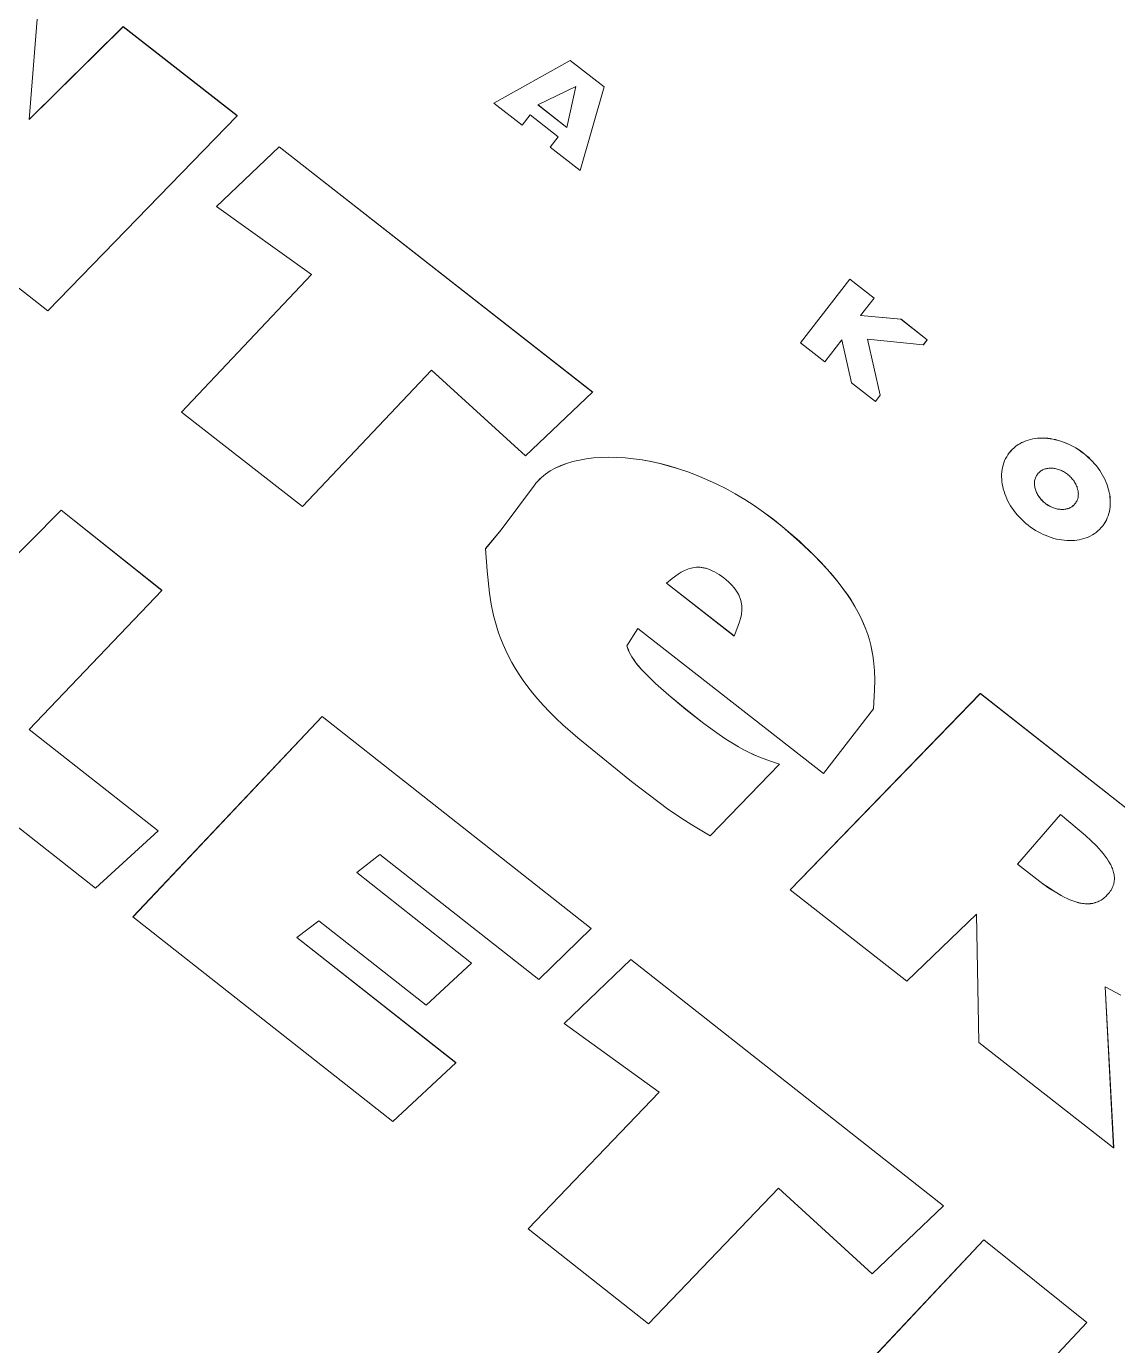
# Model space of a CAD drawing. Header units: millimetres. Extents: x -229914 to 856942, y -268655 to 87212.
# Drawn here: x -137164.7 to -137053.5, y 24446.8 to 24581.3 of the extents above; entities that cross this region are included whole.
import ezdxf

# ---------------------------------------------------------------- set-up
doc = ezdxf.new("R2010")
doc.units = ezdxf.units.MM

# ---------------------------------------------------------------- blocks, each defined once
blk = doc.blocks.new('Т912NEW')
at = {"color": 7, "linetype": 'Continuous', "lineweight": 15}
for p, q in [((-195.43, 2968.58), (-195.73, 2968.55)), ((-195.43, 2968.57), (-195.73, 2968.54)), ((-195.12, 2968.6), (-195.43, 2968.58)), ((-195.12, 2968.59), (-195.43, 2968.57)), ((-195.43, 2968.57), (-195.43, 2968.58)), ((-194.81, 2968.61), (-195.12, 2968.6)), ((-194.81, 2968.6), (-195.12, 2968.59)), ((-195.12, 2968.59), (-195.12, 2968.6)), ((-194.5, 2968.6), (-194.81, 2968.61)), ((-194.81, 2968.6), (-194.81, 2968.61)), ((-194.5, 2968.6), (-194.81, 2968.6)), ((-194.2, 2968.59), (-194.5, 2968.6)), ((-194.2, 2968.58), (-194.5, 2968.6)), ((-194.5, 2968.6), (-194.5, 2968.6)), ((-193.9, 2968.56), (-194.2, 2968.59)), ((-194.2, 2968.58), (-194.2, 2968.59)), ((-193.9, 2968.56), (-194.2, 2968.58)), ((-193.6, 2968.52), (-193.9, 2968.56)), ((-193.6, 2968.52), (-193.9, 2968.56)), ((-193.9, 2968.56), (-193.9, 2968.56)), ((-264.11, 2959.09), (-260.72, 2967.33)), ((-264.11, 2959.09), (-260.72, 2967.33)), ((-260.72, 2967.33), (-256.34, 2967.37)), ((-260.72, 2967.33), (-256.34, 2967.37)), ((-260.72, 2967.33), (-260.72, 2967.33)), ((-256.34, 2967.37), (-252.94, 2959.2)), ((-256.34, 2967.37), (-252.94, 2959.2)), ((-256.34, 2967.37), (-256.34, 2967.37)), ((-221.4, 2967.68), (-224.52, 2967.65)), ((-221.4, 2967.67), (-224.52, 2967.64)), ((-224.52, 2967.64), (-224.52, 2967.65)), ((-224.52, 2967.64), (-224.41, 2959.44)), ((-221.38, 2965.41), (-221.4, 2967.68)), ((-221.4, 2967.67), (-221.4, 2967.68)), ((-221.38, 2965.41), (-221.4, 2967.67)), ((-217.91, 2967.71), (-221.38, 2965.41)), ((-217.91, 2967.7), (-221.38, 2965.41)), ((-214.51, 2967.74), (-217.91, 2967.71)), ((-214.51, 2967.73), (-217.91, 2967.7)), ((-217.91, 2967.7), (-217.91, 2967.71)), ((-214.5, 2967.08), (-214.51, 2967.74)), ((-214.51, 2967.73), (-214.51, 2967.74)), ((-214.5, 2967.07), (-214.51, 2967.73)), ((-199.07, 2967.21), (-199.27, 2967.05)), ((-199.07, 2967.21), (-199.27, 2967.05)), ((-198.86, 2967.37), (-199.07, 2967.21)), ((-198.86, 2967.36), (-199.07, 2967.21)), ((-199.07, 2967.21), (-199.07, 2967.21)), ((-198.65, 2967.52), (-198.86, 2967.37)), ((-198.65, 2967.51), (-198.86, 2967.36)), ((-198.86, 2967.36), (-198.86, 2967.37)), ((-198.42, 2967.66), (-198.65, 2967.52)), ((-198.42, 2967.65), (-198.65, 2967.51)), ((-198.65, 2967.51), (-198.65, 2967.52)), ((-198.18, 2967.79), (-198.42, 2967.66)), ((-198.18, 2967.78), (-198.42, 2967.65)), ((-198.42, 2967.65), (-198.42, 2967.66)), ((-197.94, 2967.91), (-198.18, 2967.79)), ((-197.94, 2967.9), (-198.18, 2967.78)), ((-198.18, 2967.78), (-198.18, 2967.79)), ((-197.69, 2968.02), (-197.94, 2967.91)), ((-197.69, 2968.02), (-197.94, 2967.9)), ((-197.94, 2967.9), (-197.94, 2967.91)), ((-197.43, 2968.13), (-197.69, 2968.02)), ((-197.43, 2968.12), (-197.69, 2968.02)), ((-197.69, 2968.02), (-197.69, 2968.02)), ((-197.16, 2968.22), (-197.43, 2968.13)), ((-197.16, 2968.22), (-197.43, 2968.12)), ((-197.43, 2968.12), (-197.43, 2968.13)), ((-196.89, 2968.31), (-197.16, 2968.22)), ((-196.89, 2968.3), (-197.16, 2968.22)), ((-197.16, 2968.22), (-197.16, 2968.22)), ((-196.61, 2968.38), (-196.89, 2968.31)), ((-196.61, 2968.38), (-196.89, 2968.3)), ((-196.89, 2968.3), (-196.89, 2968.31)), ((-196.32, 2968.45), (-196.61, 2968.38)), ((-196.32, 2968.44), (-196.61, 2968.38)), ((-196.61, 2968.38), (-196.61, 2968.38)), ((-196.03, 2968.5), (-196.32, 2968.45)), ((-196.03, 2968.5), (-196.32, 2968.44)), ((-196.32, 2968.44), (-196.32, 2968.45)), ((-195.73, 2968.55), (-196.03, 2968.5)), ((-195.73, 2968.54), (-196.03, 2968.5)), ((-196.03, 2968.5), (-196.03, 2968.5)), ((-195.73, 2968.54), (-195.73, 2968.55)), ((-193.3, 2968.47), (-193.6, 2968.52)), ((-193.3, 2968.47), (-193.6, 2968.52)), ((-193.6, 2968.52), (-193.6, 2968.52)), ((-193.01, 2968.41), (-193.3, 2968.47)), ((-193.01, 2968.41), (-193.3, 2968.47)), ((-193.3, 2968.47), (-193.3, 2968.47)), ((-192.74, 2968.34), (-193.01, 2968.41)), ((-192.74, 2968.34), (-193.01, 2968.41)), ((-193.01, 2968.41), (-193.01, 2968.41)), ((-192.46, 2968.26), (-192.74, 2968.34)), ((-192.46, 2968.26), (-192.74, 2968.34)), ((-192.74, 2968.34), (-192.74, 2968.34)), ((-192.19, 2968.17), (-192.46, 2968.26)), ((-192.19, 2968.17), (-192.46, 2968.26)), ((-192.46, 2968.26), (-192.46, 2968.26)), ((-191.93, 2968.07), (-192.19, 2968.17)), ((-191.93, 2968.07), (-192.19, 2968.17)), ((-192.19, 2968.17), (-192.19, 2968.17)), ((-191.67, 2967.96), (-191.93, 2968.07)), ((-191.67, 2967.96), (-191.93, 2968.07)), ((-191.93, 2968.07), (-191.93, 2968.07)), ((-191.43, 2967.85), (-191.67, 2967.96)), ((-191.43, 2967.84), (-191.67, 2967.96)), ((-191.67, 2967.96), (-191.67, 2967.96)), ((-191.19, 2967.72), (-191.43, 2967.85)), ((-191.43, 2967.84), (-191.43, 2967.85)), ((-191.19, 2967.71), (-191.43, 2967.84)), ((-190.95, 2967.58), (-191.19, 2967.72)), ((-191.19, 2967.71), (-191.19, 2967.72)), ((-190.95, 2967.58), (-191.19, 2967.71)), ((-190.73, 2967.44), (-190.95, 2967.58)), ((-190.73, 2967.43), (-190.95, 2967.58)), ((-190.95, 2967.58), (-190.95, 2967.58)), ((-190.52, 2967.29), (-190.73, 2967.44)), ((-190.73, 2967.43), (-190.73, 2967.44)), ((-190.52, 2967.28), (-190.73, 2967.43)), ((-190.32, 2967.13), (-190.52, 2967.29)), ((-190.52, 2967.28), (-190.52, 2967.29)), ((-190.32, 2967.12), (-190.52, 2967.28)), ((-219.31, 2963.98), (-214.5, 2967.07)), ((-214.5, 2967.07), (-214.5, 2967.08)), ((-200.23, 2965.94), (-200.34, 2965.73)), ((-200.23, 2965.93), (-200.34, 2965.73)), ((-200.1, 2966.14), (-200.23, 2965.94)), ((-200.1, 2966.13), (-200.23, 2965.93)), ((-200.23, 2965.93), (-200.23, 2965.94)), ((-199.95, 2966.33), (-200.1, 2966.14)), ((-199.95, 2966.33), (-200.1, 2966.13)), ((-200.1, 2966.13), (-200.1, 2966.14)), ((-199.8, 2966.52), (-199.95, 2966.33)), ((-199.8, 2966.52), (-199.95, 2966.33)), ((-199.95, 2966.33), (-199.95, 2966.33)), ((-199.63, 2966.71), (-199.8, 2966.52)), ((-199.63, 2966.7), (-199.8, 2966.52)), ((-199.8, 2966.52), (-199.8, 2966.52)), ((-199.45, 2966.88), (-199.63, 2966.71)), ((-199.45, 2966.88), (-199.63, 2966.7)), ((-199.63, 2966.7), (-199.63, 2966.71)), ((-199.27, 2967.05), (-199.45, 2966.88)), ((-199.27, 2967.05), (-199.45, 2966.88)), ((-199.45, 2966.88), (-199.45, 2966.88)), ((-199.27, 2967.05), (-199.27, 2967.05)), ((-195.27, 2965.87), (-195.38, 2965.85)), ((-195.15, 2965.89), (-195.27, 2965.87)), ((-195.02, 2965.9), (-195.15, 2965.89)), ((-194.9, 2965.91), (-195.02, 2965.9)), ((-194.78, 2965.91), (-194.9, 2965.91)), ((-194.65, 2965.91), (-194.78, 2965.91)), ((-194.53, 2965.9), (-194.65, 2965.91)), ((-194.4, 2965.89), (-194.53, 2965.9)), ((-194.29, 2965.88), (-194.4, 2965.89)), ((-194.17, 2965.86), (-194.29, 2965.88)), ((-190.12, 2966.96), (-190.32, 2967.13)), ((-190.32, 2967.12), (-190.32, 2967.13)), ((-190.12, 2966.96), (-190.32, 2967.12)), ((-189.94, 2966.79), (-190.12, 2966.96)), ((-189.94, 2966.78), (-190.12, 2966.96)), ((-190.12, 2966.96), (-190.12, 2966.96)), ((-189.77, 2966.61), (-189.94, 2966.79)), ((-189.94, 2966.78), (-189.94, 2966.79)), ((-189.77, 2966.6), (-189.94, 2966.78)), ((-189.62, 2966.42), (-189.77, 2966.61)), ((-189.77, 2966.6), (-189.77, 2966.61)), ((-189.62, 2966.42), (-189.77, 2966.6)), ((-189.47, 2966.23), (-189.62, 2966.42)), ((-189.47, 2966.22), (-189.62, 2966.42)), ((-189.62, 2966.42), (-189.62, 2966.42)), ((-189.33, 2966.03), (-189.47, 2966.23)), ((-189.47, 2966.22), (-189.47, 2966.23)), ((-189.33, 2966.03), (-189.47, 2966.22)), ((-189.2, 2965.83), (-189.33, 2966.03)), ((-189.2, 2965.82), (-189.33, 2966.03)), ((-189.33, 2966.03), (-189.33, 2966.03)), ((-260.47, 2961.74), (-258.62, 2965.62)), ((-256.74, 2961.77), (-258.62, 2965.62)), ((-221.38, 2965.41), (-221.38, 2965.41)), ((-200.73, 2964.63), (-200.77, 2964.4)), ((-200.73, 2964.63), (-200.77, 2964.39)), ((-200.69, 2964.86), (-200.73, 2964.63)), ((-200.69, 2964.85), (-200.73, 2964.63)), ((-200.73, 2964.63), (-200.73, 2964.63)), ((-200.62, 2965.09), (-200.69, 2964.86)), ((-200.62, 2965.08), (-200.69, 2964.85)), ((-200.69, 2964.85), (-200.69, 2964.86)), ((-200.54, 2965.31), (-200.62, 2965.09)), ((-200.54, 2965.3), (-200.62, 2965.08)), ((-200.62, 2965.08), (-200.62, 2965.09)), ((-200.45, 2965.52), (-200.54, 2965.31)), ((-200.45, 2965.51), (-200.54, 2965.3)), ((-200.54, 2965.3), (-200.54, 2965.31)), ((-200.34, 2965.73), (-200.45, 2965.52)), ((-200.34, 2965.73), (-200.45, 2965.51)), ((-200.45, 2965.51), (-200.45, 2965.52)), ((-200.34, 2965.73), (-200.34, 2965.73)), ((-197.09, 2964.58), (-197.12, 2964.49)), ((-197.05, 2964.67), (-197.09, 2964.58)), ((-197.01, 2964.75), (-197.05, 2964.67)), ((-196.96, 2964.83), (-197.01, 2964.75)), ((-196.91, 2964.92), (-196.96, 2964.83)), ((-196.85, 2964.99), (-196.91, 2964.92)), ((-196.79, 2965.07), (-196.85, 2964.99)), ((-196.72, 2965.14), (-196.79, 2965.07)), ((-196.65, 2965.21), (-196.72, 2965.14)), ((-196.58, 2965.28), (-196.65, 2965.21)), ((-196.49, 2965.35), (-196.58, 2965.28)), ((-196.41, 2965.41), (-196.49, 2965.35)), ((-196.32, 2965.47), (-196.41, 2965.41)), ((-196.23, 2965.53), (-196.32, 2965.47)), ((-196.13, 2965.58), (-196.23, 2965.53)), ((-196.03, 2965.63), (-196.13, 2965.58)), ((-195.93, 2965.68), (-196.03, 2965.63)), ((-195.83, 2965.72), (-195.93, 2965.68)), ((-195.72, 2965.76), (-195.83, 2965.72)), ((-195.62, 2965.79), (-195.72, 2965.76)), ((-195.5, 2965.82), (-195.62, 2965.79)), ((-195.38, 2965.85), (-195.5, 2965.82)), ((-194.05, 2965.83), (-194.17, 2965.86)), ((-193.93, 2965.81), (-194.05, 2965.83)), ((-193.82, 2965.77), (-193.93, 2965.81)), ((-193.72, 2965.74), (-193.82, 2965.77)), ((-193.61, 2965.7), (-193.72, 2965.74)), ((-193.51, 2965.65), (-193.61, 2965.7)), ((-193.41, 2965.6), (-193.51, 2965.65)), ((-193.31, 2965.55), (-193.41, 2965.6)), ((-193.22, 2965.5), (-193.31, 2965.55)), ((-193.13, 2965.44), (-193.22, 2965.5)), ((-193.04, 2965.38), (-193.13, 2965.44)), ((-192.96, 2965.31), (-193.04, 2965.38)), ((-192.89, 2965.25), (-192.96, 2965.31)), ((-192.81, 2965.18), (-192.89, 2965.25)), ((-192.74, 2965.11), (-192.81, 2965.18)), ((-192.67, 2965.03), (-192.74, 2965.11)), ((-192.61, 2964.95), (-192.67, 2965.03)), ((-192.56, 2964.87), (-192.61, 2964.95)), ((-192.51, 2964.79), (-192.56, 2964.87)), ((-192.46, 2964.71), (-192.51, 2964.79)), ((-192.43, 2964.62), (-192.46, 2964.71)), ((-192.39, 2964.53), (-192.43, 2964.62)), ((-192.37, 2964.44), (-192.39, 2964.53)), ((-189.09, 2965.62), (-189.2, 2965.83)), ((-189.2, 2965.82), (-189.2, 2965.83)), ((-189.09, 2965.61), (-189.2, 2965.82)), ((-188.99, 2965.41), (-189.09, 2965.62)), ((-189.09, 2965.61), (-189.09, 2965.62)), ((-188.99, 2965.4), (-189.09, 2965.61)), ((-188.91, 2965.19), (-188.99, 2965.41)), ((-188.99, 2965.4), (-188.99, 2965.41)), ((-188.91, 2965.18), (-188.99, 2965.4)), ((-188.84, 2964.96), (-188.91, 2965.19)), ((-188.91, 2965.18), (-188.91, 2965.19)), ((-188.84, 2964.96), (-188.91, 2965.18)), ((-188.78, 2964.74), (-188.84, 2964.96)), ((-188.78, 2964.73), (-188.84, 2964.96)), ((-188.84, 2964.96), (-188.84, 2964.96)), ((-188.74, 2964.51), (-188.78, 2964.74)), ((-188.78, 2964.73), (-188.78, 2964.74)), ((-188.74, 2964.5), (-188.78, 2964.73)), ((-214.76, 2960.32), (-219.31, 2963.98)), ((-214.76, 2960.32), (-219.3, 2963.98)), ((-200.77, 2964.4), (-200.79, 2964.17)), ((-200.77, 2964.39), (-200.79, 2964.16)), ((-200.79, 2964.17), (-200.79, 2963.93)), ((-200.79, 2964.16), (-200.79, 2964.17)), ((-200.79, 2964.16), (-200.79, 2963.92)), ((-200.79, 2963.92), (-200.79, 2963.93)), ((-200.79, 2963.92), (-200.78, 2963.68)), ((-200.78, 2963.68), (-200.75, 2963.45)), ((-200.77, 2964.39), (-200.77, 2964.4)), ((-200.75, 2963.45), (-200.72, 2963.22)), ((-200.72, 2963.22), (-200.66, 2962.99)), ((-197.18, 2964.21), (-197.19, 2964.12)), ((-197.19, 2964.12), (-197.19, 2964.02)), ((-197.19, 2964.03), (-197.18, 2963.93)), ((-197.19, 2964.02), (-197.18, 2963.93)), ((-197.16, 2964.31), (-197.18, 2964.21)), ((-197.18, 2963.93), (-197.17, 2963.83)), ((-197.18, 2963.93), (-197.17, 2963.84)), ((-197.18, 2963.93), (-197.18, 2963.93)), ((-197.17, 2963.84), (-197.16, 2963.75)), ((-197.17, 2963.83), (-197.17, 2963.84)), ((-197.17, 2963.83), (-197.16, 2963.74)), ((-197.15, 2964.4), (-197.16, 2964.31)), ((-197.16, 2963.75), (-197.13, 2963.65)), ((-197.16, 2963.74), (-197.16, 2963.75)), ((-197.16, 2963.74), (-197.13, 2963.65)), ((-197.12, 2964.49), (-197.15, 2964.4)), ((-197.13, 2963.65), (-197.1, 2963.56)), ((-197.13, 2963.65), (-197.1, 2963.56)), ((-197.13, 2963.65), (-197.13, 2963.65)), ((-197.1, 2963.56), (-197.07, 2963.47)), ((-197.1, 2963.56), (-197.07, 2963.48)), ((-197.1, 2963.56), (-197.1, 2963.56)), ((-197.07, 2963.48), (-197.03, 2963.39)), ((-197.07, 2963.47), (-197.07, 2963.48)), ((-197.07, 2963.47), (-197.03, 2963.38)), ((-197.03, 2963.39), (-196.99, 2963.3)), ((-197.03, 2963.38), (-197.03, 2963.39)), ((-197.03, 2963.38), (-196.99, 2963.3)), ((-196.99, 2963.3), (-196.94, 2963.22)), ((-196.99, 2963.3), (-196.94, 2963.22)), ((-196.99, 2963.3), (-196.99, 2963.3)), ((-196.94, 2963.22), (-196.88, 2963.14)), ((-196.94, 2963.22), (-196.88, 2963.14)), ((-196.94, 2963.22), (-196.94, 2963.22)), ((-192.65, 2963.1), (-192.59, 2963.18)), ((-192.65, 2963.09), (-192.59, 2963.17)), ((-192.59, 2963.18), (-192.53, 2963.26)), ((-192.59, 2963.17), (-192.53, 2963.25)), ((-192.59, 2963.17), (-192.59, 2963.18)), ((-192.53, 2963.25), (-192.49, 2963.34)), ((-192.53, 2963.26), (-192.49, 2963.34)), ((-192.53, 2963.25), (-192.53, 2963.26)), ((-192.49, 2963.34), (-192.45, 2963.43)), ((-192.49, 2963.34), (-192.45, 2963.42)), ((-192.49, 2963.34), (-192.49, 2963.34)), ((-192.45, 2963.43), (-192.41, 2963.52)), ((-192.45, 2963.42), (-192.41, 2963.51)), ((-192.45, 2963.42), (-192.45, 2963.43)), ((-192.41, 2963.51), (-192.38, 2963.6)), ((-192.41, 2963.52), (-192.38, 2963.6)), ((-192.41, 2963.51), (-192.41, 2963.52)), ((-192.38, 2963.6), (-192.35, 2963.7)), ((-192.38, 2963.6), (-192.35, 2963.69)), ((-192.38, 2963.6), (-192.38, 2963.6)), ((-192.34, 2964.35), (-192.37, 2964.44)), ((-192.35, 2963.7), (-192.33, 2963.79)), ((-192.35, 2963.69), (-192.33, 2963.78)), ((-192.35, 2963.69), (-192.35, 2963.7)), ((-192.33, 2964.26), (-192.34, 2964.35)), ((-192.32, 2964.16), (-192.33, 2964.26)), ((-192.33, 2963.78), (-192.32, 2963.88)), ((-192.33, 2963.79), (-192.32, 2963.88)), ((-192.33, 2963.78), (-192.33, 2963.79)), ((-192.31, 2963.97), (-192.32, 2964.16)), ((-192.32, 2963.88), (-192.31, 2963.97)), ((-192.32, 2963.88), (-192.31, 2963.97)), ((-192.32, 2963.88), (-192.32, 2963.88)), ((-188.81, 2963.09), (-188.76, 2963.32)), ((-188.76, 2963.32), (-188.73, 2963.55)), ((-188.72, 2964.27), (-188.74, 2964.51)), ((-188.74, 2964.5), (-188.74, 2964.51)), ((-188.72, 2964.27), (-188.74, 2964.5)), ((-188.73, 2963.55), (-188.71, 2963.79)), ((-188.7, 2964.03), (-188.72, 2964.27)), ((-188.7, 2964.03), (-188.72, 2964.27)), ((-188.72, 2964.27), (-188.72, 2964.27)), ((-188.7, 2964.03), (-188.71, 2963.79)), ((-188.7, 2964.03), (-188.7, 2964.03)), ((-221.33, 2962.3), (-221.29, 2959.47)), ((-221.33, 2962.3), (-217.84, 2959.49)), ((-221.33, 2962.3), (-221.29, 2959.47)), ((-200.66, 2962.99), (-200.58, 2962.77)), ((-200.58, 2962.77), (-200.5, 2962.55)), ((-200.5, 2962.55), (-200.4, 2962.34)), ((-200.4, 2962.34), (-200.29, 2962.13)), ((-200.29, 2962.13), (-200.17, 2961.92)), ((-200.17, 2961.92), (-200.03, 2961.72)), ((-196.88, 2963.14), (-196.82, 2963.06)), ((-196.88, 2963.14), (-196.82, 2963.06)), ((-196.88, 2963.14), (-196.88, 2963.14)), ((-196.82, 2963.06), (-196.76, 2962.98)), ((-196.82, 2963.06), (-196.76, 2962.99)), ((-196.82, 2963.06), (-196.82, 2963.06)), ((-196.76, 2962.99), (-196.69, 2962.92)), ((-196.76, 2962.98), (-196.76, 2962.99)), ((-196.76, 2962.98), (-196.69, 2962.91)), ((-196.69, 2962.92), (-196.61, 2962.85)), ((-196.69, 2962.91), (-196.69, 2962.92)), ((-196.69, 2962.91), (-196.61, 2962.84)), ((-196.61, 2962.85), (-196.53, 2962.78)), ((-196.61, 2962.84), (-196.61, 2962.85)), ((-196.61, 2962.84), (-196.53, 2962.77)), ((-196.53, 2962.78), (-196.45, 2962.72)), ((-196.53, 2962.77), (-196.53, 2962.78)), ((-196.53, 2962.77), (-196.45, 2962.71)), ((-196.45, 2962.72), (-196.37, 2962.65)), ((-196.45, 2962.71), (-196.45, 2962.72)), ((-196.45, 2962.71), (-196.37, 2962.65)), ((-196.37, 2962.65), (-196.28, 2962.59)), ((-196.37, 2962.65), (-196.28, 2962.6)), ((-196.37, 2962.65), (-196.37, 2962.65)), ((-196.28, 2962.6), (-196.19, 2962.54)), ((-196.28, 2962.59), (-196.28, 2962.6)), ((-196.28, 2962.59), (-196.19, 2962.54)), ((-196.19, 2962.54), (-196.09, 2962.48)), ((-196.19, 2962.54), (-196.09, 2962.49)), ((-196.19, 2962.54), (-196.19, 2962.54)), ((-196.09, 2962.49), (-195.99, 2962.44)), ((-196.09, 2962.48), (-196.09, 2962.49)), ((-196.09, 2962.48), (-195.99, 2962.44)), ((-195.99, 2962.44), (-195.88, 2962.39)), ((-195.99, 2962.44), (-195.88, 2962.4)), ((-195.99, 2962.44), (-195.99, 2962.44)), ((-195.88, 2962.4), (-195.78, 2962.36)), ((-195.88, 2962.39), (-195.88, 2962.4)), ((-195.88, 2962.39), (-195.78, 2962.35)), ((-195.78, 2962.36), (-195.68, 2962.32)), ((-195.78, 2962.35), (-195.78, 2962.36)), ((-195.78, 2962.35), (-195.68, 2962.32)), ((-195.68, 2962.32), (-195.56, 2962.28)), ((-195.68, 2962.32), (-195.56, 2962.29)), ((-195.68, 2962.32), (-195.68, 2962.32)), ((-195.56, 2962.29), (-195.45, 2962.26)), ((-195.56, 2962.28), (-195.56, 2962.29)), ((-195.56, 2962.28), (-195.45, 2962.26)), ((-195.45, 2962.26), (-195.33, 2962.23)), ((-195.45, 2962.26), (-195.33, 2962.24)), ((-195.45, 2962.26), (-195.45, 2962.26)), ((-195.33, 2962.24), (-195.21, 2962.22)), ((-195.33, 2962.23), (-195.33, 2962.24)), ((-195.33, 2962.23), (-195.21, 2962.21)), ((-195.21, 2962.22), (-195.1, 2962.2)), ((-195.21, 2962.21), (-195.21, 2962.22)), ((-195.21, 2962.21), (-195.1, 2962.2)), ((-195.1, 2962.2), (-194.97, 2962.18)), ((-195.1, 2962.2), (-194.97, 2962.19)), ((-195.1, 2962.2), (-195.1, 2962.2)), ((-194.97, 2962.19), (-194.85, 2962.19)), ((-194.97, 2962.18), (-194.97, 2962.19)), ((-194.97, 2962.18), (-194.85, 2962.18)), ((-194.85, 2962.19), (-194.72, 2962.18)), ((-194.85, 2962.18), (-194.85, 2962.19)), ((-194.85, 2962.18), (-194.72, 2962.18)), ((-194.72, 2962.18), (-194.59, 2962.19)), ((-194.72, 2962.18), (-194.59, 2962.18)), ((-194.72, 2962.18), (-194.72, 2962.18)), ((-194.59, 2962.19), (-194.48, 2962.2)), ((-194.59, 2962.18), (-194.48, 2962.19)), ((-194.59, 2962.18), (-194.59, 2962.19)), ((-194.48, 2962.2), (-194.35, 2962.21)), ((-194.48, 2962.19), (-194.35, 2962.2)), ((-194.48, 2962.19), (-194.48, 2962.2)), ((-194.35, 2962.21), (-194.23, 2962.23)), ((-194.35, 2962.2), (-194.23, 2962.22)), ((-194.35, 2962.2), (-194.35, 2962.21)), ((-194.23, 2962.23), (-194.11, 2962.25)), ((-194.23, 2962.22), (-194.11, 2962.24)), ((-194.23, 2962.22), (-194.23, 2962.23)), ((-194.11, 2962.24), (-194, 2962.27)), ((-194.11, 2962.25), (-194, 2962.27)), ((-194.11, 2962.24), (-194.11, 2962.25)), ((-194, 2962.27), (-193.88, 2962.3)), ((-194, 2962.27), (-193.88, 2962.3)), ((-194, 2962.27), (-194, 2962.27)), ((-193.88, 2962.3), (-193.78, 2962.34)), ((-193.88, 2962.3), (-193.78, 2962.33)), ((-193.88, 2962.3), (-193.88, 2962.3)), ((-193.78, 2962.34), (-193.67, 2962.38)), ((-193.78, 2962.33), (-193.67, 2962.37)), ((-193.78, 2962.33), (-193.78, 2962.34)), ((-193.67, 2962.38), (-193.56, 2962.42)), ((-193.67, 2962.37), (-193.56, 2962.41)), ((-193.67, 2962.37), (-193.67, 2962.38)), ((-193.56, 2962.42), (-193.46, 2962.47)), ((-193.56, 2962.41), (-193.46, 2962.46)), ((-193.56, 2962.41), (-193.56, 2962.42)), ((-193.46, 2962.46), (-193.36, 2962.51)), ((-193.46, 2962.47), (-193.36, 2962.51)), ((-193.46, 2962.46), (-193.46, 2962.47)), ((-193.36, 2962.51), (-193.27, 2962.57)), ((-193.36, 2962.51), (-193.27, 2962.56)), ((-193.36, 2962.51), (-193.36, 2962.51)), ((-193.27, 2962.56), (-193.18, 2962.62)), ((-193.27, 2962.57), (-193.18, 2962.62)), ((-193.27, 2962.56), (-193.27, 2962.57)), ((-193.18, 2962.62), (-193.09, 2962.68)), ((-193.18, 2962.62), (-193.09, 2962.68)), ((-193.18, 2962.62), (-193.18, 2962.62)), ((-193.09, 2962.68), (-193.01, 2962.75)), ((-193.09, 2962.68), (-193.01, 2962.74)), ((-193.09, 2962.68), (-193.09, 2962.68)), ((-193.01, 2962.74), (-192.92, 2962.81)), ((-193.01, 2962.75), (-192.92, 2962.81)), ((-193.01, 2962.74), (-193.01, 2962.75)), ((-192.92, 2962.81), (-192.85, 2962.88)), ((-192.92, 2962.81), (-192.85, 2962.87)), ((-192.92, 2962.81), (-192.92, 2962.81)), ((-192.85, 2962.88), (-192.78, 2962.95)), ((-192.85, 2962.87), (-192.78, 2962.94)), ((-192.85, 2962.87), (-192.85, 2962.88)), ((-192.78, 2962.94), (-192.71, 2963.02)), ((-192.78, 2962.95), (-192.71, 2963.02)), ((-192.78, 2962.94), (-192.78, 2962.95)), ((-192.71, 2963.02), (-192.65, 2963.1)), ((-192.71, 2963.02), (-192.65, 2963.09)), ((-192.71, 2963.02), (-192.71, 2963.02)), ((-192.65, 2963.09), (-192.65, 2963.1)), ((-189.4, 2961.82), (-189.27, 2962.02)), ((-189.27, 2962.02), (-189.15, 2962.22)), ((-189.15, 2962.22), (-189.04, 2962.43)), ((-189.04, 2962.43), (-188.95, 2962.65)), ((-188.95, 2962.65), (-188.88, 2962.87)), ((-188.88, 2962.87), (-188.81, 2963.09)), ((-260.47, 2961.75), (-256.74, 2961.78)), ((-260.47, 2961.74), (-256.74, 2961.77)), ((-256.83, 2960.5), (-260.47, 2960.46)), ((-256.81, 2959.16), (-256.83, 2960.5)), ((-200.03, 2961.72), (-199.88, 2961.53)), ((-199.88, 2961.53), (-199.72, 2961.35)), ((-199.72, 2961.35), (-199.55, 2961.17)), ((-199.55, 2961.17), (-199.37, 2960.99)), ((-199.37, 2960.99), (-199.18, 2960.83)), ((-199.18, 2960.83), (-198.98, 2960.67)), ((-198.98, 2960.67), (-198.76, 2960.52)), ((-198.76, 2960.52), (-198.54, 2960.37)), ((-190.85, 2960.44), (-190.64, 2960.59)), ((-190.64, 2960.59), (-190.43, 2960.74)), ((-190.43, 2960.74), (-190.23, 2960.9)), ((-190.23, 2960.9), (-190.04, 2961.07)), ((-190.04, 2961.07), (-189.86, 2961.25)), ((-189.86, 2961.25), (-189.7, 2961.43)), ((-189.7, 2961.43), (-189.55, 2961.62)), ((-189.55, 2961.62), (-189.4, 2961.82)), ((-260.47, 2960.46), (-260.45, 2959.13)), ((-260.47, 2960.46), (-260.45, 2959.12)), ((-252.94, 2959.2), (-256.81, 2959.16)), ((-252.94, 2959.2), (-252.94, 2959.2)), ((-224.41, 2959.44), (-221.29, 2959.47)), ((-221.29, 2959.47), (-221.29, 2959.47)), ((-217.84, 2959.49), (-214.73, 2959.53)), ((-214.73, 2959.53), (-214.76, 2960.32)), ((-214.73, 2959.53), (-214.76, 2960.32)), ((-214.76, 2960.32), (-214.76, 2960.32)), ((-214.73, 2959.53), (-214.73, 2959.53)), ((-198.54, 2960.37), (-198.31, 2960.24)), ((-198.31, 2960.24), (-198.07, 2960.11)), ((-198.07, 2960.11), (-197.83, 2959.99)), ((-197.83, 2959.99), (-197.57, 2959.88)), ((-197.57, 2959.88), (-197.31, 2959.78)), ((-197.31, 2959.78), (-197.04, 2959.69)), ((-197.04, 2959.69), (-196.76, 2959.61)), ((-196.76, 2959.61), (-196.48, 2959.54)), ((-196.48, 2959.54), (-196.19, 2959.48)), ((-196.19, 2959.48), (-195.9, 2959.43)), ((-195.9, 2959.43), (-195.6, 2959.39)), ((-195.6, 2959.39), (-195.3, 2959.37)), ((-195.3, 2959.37), (-194.99, 2959.35)), ((-194.99, 2959.35), (-194.68, 2959.35)), ((-194.68, 2959.35), (-194.37, 2959.36)), ((-194.37, 2959.36), (-194.06, 2959.38)), ((-194.06, 2959.38), (-193.76, 2959.41)), ((-193.76, 2959.41), (-193.46, 2959.45)), ((-193.46, 2959.45), (-193.17, 2959.51)), ((-193.17, 2959.51), (-192.89, 2959.57)), ((-192.89, 2959.57), (-192.6, 2959.65)), ((-192.6, 2959.65), (-192.34, 2959.73)), ((-192.34, 2959.73), (-192.07, 2959.83)), ((-192.07, 2959.83), (-191.81, 2959.93)), ((-191.81, 2959.93), (-191.55, 2960.05)), ((-191.55, 2960.05), (-191.31, 2960.17)), ((-191.31, 2960.17), (-191.08, 2960.3)), ((-191.08, 2960.3), (-190.85, 2960.44)), ((-264.11, 2959.09), (-260.45, 2959.12)), ((-264.11, 2959.09), (-264.11, 2959.09)), ((-260.45, 2959.12), (-260.45, 2959.13)), ((-221.13, 2943.06), (-222.19, 2942.84)), ((-221.13, 2943.06), (-222.19, 2942.83)), ((-220.04, 2943.25), (-221.13, 2943.06)), ((-220.04, 2943.25), (-221.13, 2943.06)), ((-221.13, 2943.06), (-221.13, 2943.06)), ((-218.92, 2943.41), (-220.04, 2943.25)), ((-218.92, 2943.4), (-220.04, 2943.25)), ((-220.04, 2943.25), (-220.04, 2943.25)), ((-217.78, 2943.52), (-218.92, 2943.41)), ((-217.78, 2943.52), (-218.92, 2943.4)), ((-218.92, 2943.4), (-218.92, 2943.41)), ((-216.62, 2943.6), (-217.78, 2943.52)), ((-216.62, 2943.6), (-217.78, 2943.52)), ((-217.78, 2943.52), (-217.78, 2943.52)), ((-215.43, 2943.64), (-216.62, 2943.6)), ((-215.43, 2943.63), (-216.62, 2943.6)), ((-216.62, 2943.6), (-216.62, 2943.6)), ((-214.22, 2943.63), (-215.43, 2943.64)), ((-215.43, 2943.63), (-215.43, 2943.64)), ((-214.22, 2943.63), (-215.43, 2943.63)), ((-211.91, 2943.54), (-214.22, 2943.63)), ((-211.91, 2943.53), (-214.22, 2943.63)), ((-214.22, 2943.63), (-214.22, 2943.63)), ((-209.81, 2943.35), (-211.91, 2943.54)), ((-211.91, 2943.53), (-211.91, 2943.54)), ((-209.81, 2943.35), (-211.91, 2943.53)), ((-208.84, 2943.23), (-209.81, 2943.35)), ((-208.84, 2943.22), (-209.81, 2943.35)), ((-209.81, 2943.35), (-209.81, 2943.35)), ((-207.92, 2943.09), (-208.84, 2943.23)), ((-208.84, 2943.22), (-208.84, 2943.23)), ((-207.92, 2943.08), (-208.84, 2943.22)), ((-207.05, 2942.93), (-207.92, 2943.09)), ((-207.92, 2943.08), (-207.92, 2943.09)), ((-207.05, 2942.92), (-207.92, 2943.08)), ((-187.81, 2942.89), (-159.46, 2943.07)), ((-187.81, 2942.88), (-159.46, 2943.06)), ((-298.51, 2941.65), (-283.78, 2941.78)), ((-298.51, 2941.64), (-283.78, 2941.77)), ((-283.78, 2941.77), (-286.46, 2914.19)), ((-283.78, 2941.77), (-283.78, 2941.78)), ((-279.65, 2933.25), (-278.43, 2941.96)), ((-279.65, 2933.25), (-278.43, 2941.96)), ((-278.43, 2941.96), (-237.87, 2942.32)), ((-278.43, 2941.96), (-237.87, 2942.31)), ((-278.43, 2941.96), (-278.43, 2941.96)), ((-237.87, 2942.31), (-239.17, 2932.97)), ((-237.87, 2942.31), (-237.87, 2942.32)), ((-225.21, 2941.98), (-226.16, 2941.64)), ((-225.21, 2941.98), (-226.16, 2941.64)), ((-224.24, 2942.3), (-225.21, 2941.98)), ((-224.24, 2942.29), (-225.21, 2941.98)), ((-225.21, 2941.98), (-225.21, 2941.98)), ((-223.23, 2942.58), (-224.24, 2942.3)), ((-223.23, 2942.58), (-224.24, 2942.29)), ((-224.24, 2942.29), (-224.24, 2942.3)), ((-222.19, 2942.84), (-223.23, 2942.58)), ((-222.19, 2942.83), (-223.23, 2942.58)), ((-223.23, 2942.58), (-223.23, 2942.58)), ((-222.19, 2942.83), (-222.19, 2942.84)), ((-206.22, 2942.75), (-207.05, 2942.93)), ((-207.05, 2942.92), (-207.05, 2942.93)), ((-206.22, 2942.74), (-207.05, 2942.92)), ((-205.44, 2942.55), (-206.22, 2942.75)), ((-206.22, 2942.74), (-206.22, 2942.75)), ((-205.44, 2942.55), (-206.22, 2942.74)), ((-204.69, 2942.34), (-205.44, 2942.55)), ((-204.69, 2942.33), (-205.44, 2942.55)), ((-205.44, 2942.55), (-205.44, 2942.55)), ((-203.99, 2942.11), (-204.69, 2942.34)), ((-204.69, 2942.33), (-204.69, 2942.34)), ((-203.99, 2942.1), (-204.69, 2942.33)), ((-203.33, 2941.86), (-203.99, 2942.11)), ((-203.99, 2942.1), (-203.99, 2942.11)), ((-203.33, 2941.86), (-203.99, 2942.1)), ((-202.7, 2941.61), (-203.33, 2941.86)), ((-202.7, 2941.6), (-203.33, 2941.86)), ((-203.33, 2941.86), (-203.33, 2941.86)), ((-187.81, 2942.89), (-190.5, 2915.17)), ((-187.81, 2942.88), (-190.5, 2915.16)), ((-187.81, 2942.88), (-187.81, 2942.89)), ((-308.87, 2941.28), (-300.13, 2928.27)), ((-308.87, 2941.27), (-300.13, 2928.27)), ((-300.13, 2928.27), (-298.51, 2941.65)), ((-300.13, 2928.27), (-298.51, 2941.64)), ((-298.51, 2941.64), (-298.51, 2941.65)), ((-228.8, 2940.48), (-229.61, 2940.04)), ((-228.8, 2940.47), (-229.61, 2940.04)), ((-227.96, 2940.89), (-228.8, 2940.48)), ((-227.96, 2940.88), (-228.8, 2940.47)), ((-228.8, 2940.47), (-228.8, 2940.48)), ((-227.07, 2941.28), (-227.96, 2940.89)), ((-227.07, 2941.27), (-227.96, 2940.88)), ((-227.96, 2940.88), (-227.96, 2940.89)), ((-226.16, 2941.64), (-227.07, 2941.28)), ((-226.16, 2941.64), (-227.07, 2941.27)), ((-227.07, 2941.27), (-227.07, 2941.28)), ((-226.16, 2941.64), (-226.16, 2941.64)), ((-202.11, 2941.33), (-202.7, 2941.61)), ((-202.7, 2941.6), (-202.7, 2941.61)), ((-202.11, 2941.33), (-202.7, 2941.6)), ((-201.56, 2941.05), (-202.11, 2941.33)), ((-201.56, 2941.04), (-202.11, 2941.33)), ((-202.11, 2941.33), (-202.11, 2941.33)), ((-201.03, 2940.75), (-201.56, 2941.05)), ((-201.56, 2941.04), (-201.56, 2941.05)), ((-201.03, 2940.74), (-201.56, 2941.04)), ((-200.53, 2940.44), (-201.03, 2940.75)), ((-201.03, 2940.74), (-201.03, 2940.75)), ((-200.53, 2940.43), (-201.03, 2940.74)), ((-200.06, 2940.12), (-200.53, 2940.44)), ((-200.53, 2940.43), (-200.53, 2940.44)), ((-200.06, 2940.11), (-200.53, 2940.43)), ((-231.11, 2939.12), (-231.8, 2938.64)), ((-231.11, 2939.12), (-231.8, 2938.63)), ((-230.37, 2939.59), (-231.11, 2939.12)), ((-230.37, 2939.59), (-231.11, 2939.12)), ((-231.11, 2939.12), (-231.11, 2939.12)), ((-229.61, 2940.04), (-230.37, 2939.59)), ((-229.61, 2940.04), (-230.37, 2939.59)), ((-230.37, 2939.59), (-230.37, 2939.59)), ((-229.61, 2940.04), (-229.61, 2940.04)), ((-199.62, 2939.79), (-200.06, 2940.12)), ((-200.06, 2940.11), (-200.06, 2940.12)), ((-199.62, 2939.78), (-200.06, 2940.11)), ((-199.2, 2939.45), (-199.62, 2939.79)), ((-199.62, 2939.78), (-199.62, 2939.79)), ((-199.2, 2939.44), (-199.62, 2939.78)), ((-198.8, 2939.1), (-199.2, 2939.45)), ((-199.2, 2939.44), (-199.2, 2939.45)), ((-198.8, 2939.09), (-199.2, 2939.44)), ((-198.43, 2938.74), (-198.8, 2939.1)), ((-198.8, 2939.09), (-198.8, 2939.1)), ((-198.43, 2938.73), (-198.8, 2939.09)), ((-233.05, 2937.63), (-233.62, 2937.11)), ((-233.05, 2937.63), (-233.62, 2937.11)), ((-232.45, 2938.14), (-233.05, 2937.63)), ((-232.45, 2938.14), (-233.05, 2937.63)), ((-233.05, 2937.63), (-233.05, 2937.63)), ((-231.8, 2938.64), (-232.45, 2938.14)), ((-231.8, 2938.63), (-232.45, 2938.14)), ((-232.45, 2938.14), (-232.45, 2938.14)), ((-231.8, 2938.63), (-231.8, 2938.64)), ((-197.72, 2938), (-198.43, 2938.74)), ((-198.43, 2938.73), (-198.43, 2938.74)), ((-197.72, 2938), (-198.43, 2938.73)), ((-197.08, 2937.25), (-197.72, 2938)), ((-197.08, 2937.24), (-197.72, 2938)), ((-197.72, 2938), (-197.72, 2938)), ((-173.73, 2938.32), (-174.02, 2931.64)), ((-173.73, 2938.32), (-170.4, 2938.24)), ((-169.62, 2938.18), (-170.4, 2938.24)), ((-168.88, 2938.1), (-169.62, 2938.18)), ((-168.18, 2937.99), (-168.88, 2938.1)), ((-167.84, 2937.92), (-168.18, 2937.99)), ((-167.52, 2937.85), (-167.84, 2937.92)), ((-167.22, 2937.76), (-167.52, 2937.85)), ((-166.93, 2937.66), (-167.22, 2937.76)), ((-166.65, 2937.56), (-166.93, 2937.66)), ((-234.14, 2936.59), (-234.61, 2936.05)), ((-234.14, 2936.58), (-234.61, 2936.04)), ((-233.62, 2937.11), (-234.14, 2936.59)), ((-233.62, 2937.11), (-234.14, 2936.58)), ((-234.14, 2936.58), (-234.14, 2936.59)), ((-233.62, 2937.11), (-233.62, 2937.11)), ((-196.48, 2936.47), (-197.08, 2937.25)), ((-197.08, 2937.24), (-197.08, 2937.25)), ((-196.48, 2936.47), (-197.08, 2937.24)), ((-195.36, 2934.89), (-196.48, 2936.47)), ((-195.36, 2934.88), (-196.48, 2936.47)), ((-196.48, 2936.47), (-196.48, 2936.47)), ((-166.52, 2937.5), (-166.65, 2937.56)), ((-166.39, 2937.44), (-166.52, 2937.5)), ((-166.27, 2937.38), (-166.39, 2937.44)), ((-166.15, 2937.31), (-166.27, 2937.38)), ((-166.04, 2937.24), (-166.15, 2937.31)), ((-165.93, 2937.17), (-166.04, 2937.24)), ((-165.82, 2937.09), (-165.93, 2937.17)), ((-165.72, 2937.01), (-165.82, 2937.09)), ((-165.63, 2936.93), (-165.72, 2937.01)), ((-165.54, 2936.84), (-165.63, 2936.93)), ((-165.45, 2936.75), (-165.54, 2936.84)), ((-165.37, 2936.66), (-165.45, 2936.75)), ((-165.3, 2936.56), (-165.37, 2936.66)), ((-165.24, 2936.46), (-165.3, 2936.56)), ((-165.17, 2936.36), (-165.24, 2936.46)), ((-165.12, 2936.25), (-165.17, 2936.36)), ((-235.42, 2934.97), (-235.74, 2934.42)), ((-235.42, 2934.96), (-235.74, 2934.41)), ((-235.04, 2935.51), (-235.42, 2934.97)), ((-235.04, 2935.5), (-235.42, 2934.96)), ((-235.42, 2934.96), (-235.42, 2934.97)), ((-234.61, 2936.05), (-235.04, 2935.51)), ((-234.61, 2936.04), (-235.04, 2935.5)), ((-235.04, 2935.5), (-235.04, 2935.51)), ((-234.61, 2936.04), (-234.61, 2936.05)), ((-218.33, 2935.04), (-218.47, 2934.92)), ((-218.18, 2935.16), (-218.33, 2935.04)), ((-218.09, 2935.21), (-218.18, 2935.16)), ((-218.01, 2935.26), (-218.09, 2935.21)), ((-217.92, 2935.31), (-218.01, 2935.26)), ((-217.83, 2935.36), (-217.92, 2935.31)), ((-217.74, 2935.4), (-217.83, 2935.36)), ((-217.64, 2935.45), (-217.74, 2935.4)), ((-217.54, 2935.49), (-217.64, 2935.45)), ((-217.44, 2935.53), (-217.54, 2935.49)), ((-217.33, 2935.56), (-217.44, 2935.53)), ((-217.22, 2935.6), (-217.33, 2935.56)), ((-216.99, 2935.66), (-217.22, 2935.6)), ((-216.74, 2935.71), (-216.99, 2935.66)), ((-216.48, 2935.75), (-216.74, 2935.71)), ((-216.2, 2935.79), (-216.48, 2935.75)), ((-215.91, 2935.81), (-216.2, 2935.79)), ((-215.6, 2935.82), (-215.91, 2935.81)), ((-215.29, 2935.81), (-215.6, 2935.82)), ((-214.99, 2935.8), (-215.29, 2935.81)), ((-214.71, 2935.78), (-214.99, 2935.8)), ((-214.45, 2935.74), (-214.71, 2935.78)), ((-214.2, 2935.69), (-214.45, 2935.74)), ((-213.97, 2935.64), (-214.2, 2935.69)), ((-213.74, 2935.57), (-213.97, 2935.64)), ((-213.64, 2935.53), (-213.74, 2935.57)), ((-213.53, 2935.49), (-213.64, 2935.53)), ((-213.44, 2935.45), (-213.53, 2935.49)), ((-213.34, 2935.41), (-213.44, 2935.45)), ((-213.25, 2935.36), (-213.34, 2935.41)), ((-213.15, 2935.32), (-213.25, 2935.36)), ((-213.07, 2935.27), (-213.15, 2935.32)), ((-212.98, 2935.21), (-213.07, 2935.27)), ((-212.82, 2935.1), (-212.98, 2935.21)), ((-212.67, 2934.99), (-212.82, 2935.1)), ((-212.53, 2934.86), (-212.67, 2934.99)), ((-165.06, 2936.14), (-165.12, 2936.25)), ((-165.02, 2936.02), (-165.06, 2936.14)), ((-164.98, 2935.9), (-165.02, 2936.02)), ((-164.95, 2935.77), (-164.98, 2935.9)), ((-164.92, 2935.64), (-164.95, 2935.77)), ((-164.9, 2935.51), (-164.92, 2935.64)), ((-164.92, 2934.63), (-164.89, 2934.93)), ((-164.92, 2934.63), (-164.89, 2934.93)), ((-164.89, 2935.37), (-164.9, 2935.51)), ((-164.88, 2935.23), (-164.89, 2935.37)), ((-164.89, 2934.93), (-164.88, 2935.23)), ((-164.89, 2934.93), (-164.88, 2935.23)), ((-164.89, 2934.93), (-164.89, 2934.93)), ((-279.65, 2933.25), (-267.74, 2933.84)), ((-269.38, 2914.62), (-267.74, 2933.84)), ((-269.38, 2914.62), (-267.74, 2933.84)), ((-252.1, 2933.83), (-253.74, 2914.75)), ((-239.17, 2932.97), (-252.1, 2933.83)), ((-236.02, 2933.87), (-236.25, 2933.33)), ((-236.02, 2933.87), (-236.25, 2933.32)), ((-235.74, 2934.42), (-236.02, 2933.87)), ((-235.74, 2934.41), (-236.02, 2933.87)), ((-236.02, 2933.87), (-236.02, 2933.87)), ((-235.74, 2934.41), (-235.74, 2934.42)), ((-219.21, 2933.91), (-219.37, 2933.58)), ((-219.14, 2934.07), (-219.21, 2933.91)), ((-219.05, 2934.23), (-219.14, 2934.07)), ((-218.95, 2934.38), (-219.05, 2934.23)), ((-218.84, 2934.52), (-218.95, 2934.38)), ((-218.73, 2934.66), (-218.84, 2934.52)), ((-218.61, 2934.8), (-218.73, 2934.66)), ((-218.47, 2934.92), (-218.61, 2934.8)), ((-212.4, 2934.73), (-212.53, 2934.86)), ((-212.28, 2934.59), (-212.4, 2934.73)), ((-212.16, 2934.45), (-212.28, 2934.59)), ((-212.06, 2934.3), (-212.16, 2934.45)), ((-211.96, 2934.15), (-212.06, 2934.3)), ((-211.86, 2933.99), (-211.96, 2934.15)), ((-211.7, 2933.66), (-211.86, 2933.99)), ((-211.56, 2933.31), (-211.7, 2933.66)), ((-195.24, 2926.54), (-195.36, 2934.89)), ((-195.36, 2934.88), (-195.36, 2934.89)), ((-195.24, 2926.54), (-195.36, 2934.88)), ((-165.36, 2933.51), (-165.29, 2933.62)), ((-165.36, 2933.5), (-165.29, 2933.61)), ((-165.29, 2933.62), (-165.22, 2933.73)), ((-165.29, 2933.61), (-165.22, 2933.72)), ((-165.29, 2933.61), (-165.29, 2933.62)), ((-165.22, 2933.72), (-165.17, 2933.84)), ((-165.22, 2933.73), (-165.17, 2933.84)), ((-165.22, 2933.72), (-165.22, 2933.73)), ((-165.17, 2933.84), (-165.11, 2933.96)), ((-165.17, 2933.84), (-165.11, 2933.96)), ((-165.17, 2933.84), (-165.17, 2933.84)), ((-165.11, 2933.96), (-165.06, 2934.09)), ((-165.11, 2933.96), (-165.06, 2934.08)), ((-165.11, 2933.96), (-165.11, 2933.96)), ((-165.06, 2934.09), (-165.01, 2934.22)), ((-165.06, 2934.08), (-165.01, 2934.21)), ((-165.06, 2934.08), (-165.06, 2934.09)), ((-165.01, 2934.21), (-164.98, 2934.35)), ((-165.01, 2934.22), (-164.98, 2934.35)), ((-165.01, 2934.21), (-165.01, 2934.22)), ((-164.98, 2934.35), (-164.95, 2934.49)), ((-164.98, 2934.35), (-164.95, 2934.49)), ((-164.98, 2934.35), (-164.98, 2934.35)), ((-164.95, 2934.49), (-164.92, 2934.63)), ((-164.95, 2934.49), (-164.92, 2934.63)), ((-164.95, 2934.49), (-164.95, 2934.49)), ((-164.92, 2934.63), (-164.92, 2934.63)), ((-279.65, 2933.25), (-279.65, 2933.25)), ((-236.53, 2932.25), (-236.57, 2931.98)), ((-236.53, 2932.24), (-236.57, 2931.97)), ((-236.48, 2932.51), (-236.53, 2932.25)), ((-236.48, 2932.51), (-236.53, 2932.24)), ((-236.53, 2932.24), (-236.53, 2932.25)), ((-236.41, 2932.78), (-236.48, 2932.51)), ((-236.41, 2932.78), (-236.48, 2932.51)), ((-236.48, 2932.51), (-236.48, 2932.51)), ((-236.34, 2933.06), (-236.41, 2932.78)), ((-236.34, 2933.05), (-236.41, 2932.78)), ((-236.41, 2932.78), (-236.41, 2932.78)), ((-236.25, 2933.33), (-236.34, 2933.06)), ((-236.25, 2933.32), (-236.34, 2933.05)), ((-236.34, 2933.05), (-236.34, 2933.06)), ((-236.25, 2933.32), (-236.25, 2933.33)), ((-219.85, 2931.76), (-219.69, 2932.51)), ((-219.48, 2933.23), (-219.69, 2932.51)), ((-219.37, 2933.58), (-219.48, 2933.23)), ((-211.31, 2932.58), (-211.56, 2933.31)), ((-211.1, 2931.83), (-211.31, 2932.58)), ((-167.26, 2932.22), (-166.97, 2932.33)), ((-167.26, 2932.22), (-166.97, 2932.32)), ((-166.97, 2932.33), (-166.7, 2932.44)), ((-166.97, 2932.32), (-166.7, 2932.43)), ((-166.97, 2932.32), (-166.97, 2932.33)), ((-166.7, 2932.43), (-166.57, 2932.5)), ((-166.7, 2932.44), (-166.57, 2932.5)), ((-166.7, 2932.43), (-166.7, 2932.44)), ((-166.57, 2932.5), (-166.45, 2932.57)), ((-166.57, 2932.5), (-166.45, 2932.56)), ((-166.57, 2932.5), (-166.57, 2932.5)), ((-166.45, 2932.57), (-166.33, 2932.64)), ((-166.45, 2932.56), (-166.33, 2932.63)), ((-166.45, 2932.56), (-166.45, 2932.57)), ((-166.33, 2932.64), (-166.21, 2932.71)), ((-166.33, 2932.63), (-166.21, 2932.7)), ((-166.33, 2932.63), (-166.33, 2932.64)), ((-166.21, 2932.7), (-166.09, 2932.78)), ((-166.21, 2932.71), (-166.09, 2932.78)), ((-166.21, 2932.7), (-166.21, 2932.71)), ((-166.09, 2932.78), (-165.99, 2932.86)), ((-166.09, 2932.78), (-165.99, 2932.85)), ((-166.09, 2932.78), (-166.09, 2932.78)), ((-165.99, 2932.86), (-165.89, 2932.94)), ((-165.99, 2932.85), (-165.89, 2932.93)), ((-165.99, 2932.85), (-165.99, 2932.86)), ((-165.89, 2932.94), (-165.79, 2933.03)), ((-165.89, 2932.93), (-165.79, 2933.02)), ((-165.89, 2932.93), (-165.89, 2932.94)), ((-165.79, 2933.03), (-165.69, 2933.12)), ((-165.79, 2933.02), (-165.69, 2933.11)), ((-165.79, 2933.02), (-165.79, 2933.03)), ((-165.69, 2933.12), (-165.6, 2933.21)), ((-165.69, 2933.11), (-165.6, 2933.2)), ((-165.69, 2933.11), (-165.69, 2933.12)), ((-165.6, 2933.2), (-165.51, 2933.3)), ((-165.6, 2933.21), (-165.51, 2933.3)), ((-165.6, 2933.2), (-165.6, 2933.21)), ((-165.51, 2933.3), (-165.44, 2933.4)), ((-165.51, 2933.3), (-165.44, 2933.4)), ((-165.51, 2933.3), (-165.51, 2933.3)), ((-165.44, 2933.4), (-165.36, 2933.51)), ((-165.44, 2933.4), (-165.36, 2933.5)), ((-165.44, 2933.4), (-165.44, 2933.4)), ((-165.36, 2933.5), (-165.36, 2933.51)), ((-236.59, 2931.72), (-236.61, 2931.45)), ((-236.59, 2931.71), (-236.61, 2931.45)), ((-236.61, 2931.45), (-236.6, 2931.19)), ((-236.61, 2931.45), (-236.61, 2931.45)), ((-236.6, 2931.19), (-236.41, 2925.52)), ((-236.57, 2931.98), (-236.59, 2931.72)), ((-236.57, 2931.97), (-236.59, 2931.71)), ((-236.59, 2931.71), (-236.59, 2931.72)), ((-236.57, 2931.97), (-236.57, 2931.98)), ((-219.85, 2931.76), (-211.1, 2931.84)), ((-219.85, 2931.76), (-211.1, 2931.83)), ((-174.02, 2931.64), (-170.75, 2931.69)), ((-174.02, 2931.64), (-170.75, 2931.68)), ((-170.75, 2931.69), (-169.98, 2931.74)), ((-170.75, 2931.68), (-169.98, 2931.73)), ((-170.75, 2931.68), (-170.75, 2931.69)), ((-169.98, 2931.73), (-169.24, 2931.81)), ((-169.98, 2931.74), (-169.24, 2931.81)), ((-169.98, 2931.73), (-169.98, 2931.74)), ((-169.24, 2931.81), (-168.53, 2931.91)), ((-169.24, 2931.81), (-168.53, 2931.91)), ((-169.24, 2931.81), (-169.24, 2931.81)), ((-168.53, 2931.91), (-168.2, 2931.98)), ((-168.53, 2931.91), (-168.2, 2931.97)), ((-168.53, 2931.91), (-168.53, 2931.91)), ((-168.2, 2931.98), (-167.87, 2932.05)), ((-168.2, 2931.97), (-167.87, 2932.04)), ((-168.2, 2931.97), (-168.2, 2931.98)), ((-167.87, 2932.05), (-167.56, 2932.13)), ((-167.87, 2932.04), (-167.56, 2932.12)), ((-167.87, 2932.04), (-167.87, 2932.05)), ((-167.56, 2932.12), (-167.26, 2932.22)), ((-167.56, 2932.13), (-167.26, 2932.22)), ((-167.56, 2932.12), (-167.56, 2932.13)), ((-167.26, 2932.22), (-167.26, 2932.22)), ((-300.13, 2928.27), (-300.13, 2928.27)), ((-159.23, 2927.41), (-157.46, 2927.75)), ((-148.32, 2915.12), (-159.23, 2927.41)), ((-148.32, 2915.11), (-159.23, 2927.41)), ((-236.41, 2925.53), (-236.46, 2923.04)), ((-236.41, 2925.52), (-236.46, 2923.03)), ((-219.25, 2926.33), (-195.24, 2926.54)), ((-219.25, 2926.33), (-219.03, 2924.24)), ((-219.24, 2926.33), (-219.03, 2924.25)), ((-195.24, 2926.54), (-195.24, 2926.54)), ((-218.65, 2924.02), (-219.03, 2924.25)), ((-219.03, 2924.24), (-219.03, 2924.25)), ((-218.65, 2924.01), (-219.03, 2924.24)), ((-200.15, 2924.2), (-201, 2923.9)), ((-200.15, 2924.2), (-201, 2923.9)), ((-200.33, 2914.38), (-199.35, 2924.51)), ((-199.35, 2924.51), (-200.15, 2924.2)), ((-199.35, 2924.51), (-200.15, 2924.2)), ((-200.15, 2924.2), (-200.15, 2924.2)), ((-199.35, 2924.51), (-199.35, 2924.51)), ((-175.4, 2915.29), (-174.12, 2925.05)), ((-174.12, 2925.05), (-165.78, 2914.96)), ((-236.46, 2923.03), (-236.46, 2923.04)), ((-236.46, 2923.03), (-234.94, 2921.35)), ((-218.43, 2923.9), (-218.65, 2924.02)), ((-218.65, 2924.01), (-218.65, 2924.02)), ((-218.43, 2923.9), (-218.65, 2924.01)), ((-218.19, 2923.79), (-218.43, 2923.9)), ((-218.19, 2923.79), (-218.43, 2923.9)), ((-218.43, 2923.9), (-218.43, 2923.9)), ((-217.91, 2923.68), (-218.19, 2923.79)), ((-217.91, 2923.68), (-218.19, 2923.79)), ((-218.19, 2923.79), (-218.19, 2923.79)), ((-217.6, 2923.58), (-217.91, 2923.68)), ((-217.6, 2923.57), (-217.91, 2923.68)), ((-217.91, 2923.68), (-217.91, 2923.68)), ((-217.23, 2923.48), (-217.6, 2923.58)), ((-217.6, 2923.57), (-217.6, 2923.58)), ((-217.23, 2923.48), (-217.6, 2923.57)), ((-216.81, 2923.39), (-217.23, 2923.48)), ((-216.81, 2923.38), (-217.23, 2923.48)), ((-217.23, 2923.48), (-217.23, 2923.48)), ((-216.31, 2923.3), (-216.81, 2923.39)), ((-216.81, 2923.38), (-216.81, 2923.39)), ((-216.31, 2923.29), (-216.81, 2923.38)), ((-215.74, 2923.22), (-216.31, 2923.3)), ((-216.31, 2923.29), (-216.31, 2923.3)), ((-215.74, 2923.21), (-216.31, 2923.29)), ((-214.35, 2923.08), (-215.74, 2923.22)), ((-215.74, 2923.21), (-215.74, 2923.22)), ((-214.35, 2923.08), (-215.74, 2923.21)), ((-212.55, 2922.99), (-214.35, 2923.08)), ((-212.55, 2922.98), (-214.35, 2923.08)), ((-214.35, 2923.08), (-214.35, 2923.08)), ((-210.29, 2922.93), (-212.55, 2922.99)), ((-212.55, 2922.98), (-212.55, 2922.99)), ((-210.29, 2922.92), (-212.55, 2922.98)), ((-207.97, 2922.94), (-210.29, 2922.93)), ((-207.97, 2922.94), (-210.29, 2922.92)), ((-210.29, 2922.92), (-210.29, 2922.93)), ((-206.03, 2923.03), (-207.97, 2922.94)), ((-206.03, 2923.02), (-207.97, 2922.94)), ((-207.97, 2922.94), (-207.97, 2922.94)), ((-205.19, 2923.09), (-206.03, 2923.03)), ((-205.19, 2923.09), (-206.03, 2923.02)), ((-206.03, 2923.02), (-206.03, 2923.03)), ((-204.42, 2923.18), (-205.19, 2923.09)), ((-204.42, 2923.17), (-205.19, 2923.09)), ((-205.19, 2923.09), (-205.19, 2923.09)), ((-203.72, 2923.27), (-204.42, 2923.18)), ((-203.72, 2923.27), (-204.42, 2923.17)), ((-204.42, 2923.17), (-204.42, 2923.18)), ((-203.08, 2923.38), (-203.72, 2923.27)), ((-203.08, 2923.37), (-203.72, 2923.27)), ((-203.72, 2923.27), (-203.72, 2923.27)), ((-202.5, 2923.5), (-203.08, 2923.38)), ((-202.5, 2923.49), (-203.08, 2923.37)), ((-203.08, 2923.37), (-203.08, 2923.38)), ((-201.96, 2923.63), (-202.5, 2923.5)), ((-201.96, 2923.62), (-202.5, 2923.49)), ((-202.5, 2923.49), (-202.5, 2923.5)), ((-201.46, 2923.76), (-201.96, 2923.63)), ((-201.46, 2923.76), (-201.96, 2923.62)), ((-201.96, 2923.62), (-201.96, 2923.63)), ((-201, 2923.9), (-201.46, 2923.76)), ((-201, 2923.9), (-201.46, 2923.76)), ((-201.46, 2923.76), (-201.46, 2923.76)), ((-201, 2923.9), (-201, 2923.9)), ((-234.94, 2921.35), (-233.34, 2919.72)), ((-233.34, 2919.72), (-232.48, 2918.94)), ((-232.48, 2918.94), (-231.57, 2918.19)), ((-231.57, 2918.19), (-230.59, 2917.47)), ((-230.59, 2917.47), (-230.07, 2917.13)), ((-230.07, 2917.13), (-229.53, 2916.8)), ((-229.53, 2916.8), (-228.98, 2916.49)), ((-228.98, 2916.49), (-228.4, 2916.19)), ((-228.4, 2916.19), (-227.79, 2915.9)), ((-253.74, 2914.75), (-269.38, 2914.62)), ((-227.79, 2915.9), (-227.15, 2915.62)), ((-227.15, 2915.62), (-226.5, 2915.37)), ((-226.5, 2915.37), (-225.81, 2915.12)), ((-225.81, 2915.12), (-225.09, 2914.9)), ((-225.09, 2914.9), (-224.34, 2914.69)), ((-190.5, 2915.16), (-175.4, 2915.29)), ((-190.5, 2915.16), (-190.5, 2915.17)), ((-165.78, 2914.96), (-148.32, 2915.11)), ((-148.32, 2915.11), (-148.32, 2915.12)), ((-286.46, 2914.19), (-303.38, 2914.04)), ((-269.38, 2914.62), (-269.38, 2914.62)), ((-224.34, 2914.69), (-223.56, 2914.51)), ((-223.56, 2914.51), (-222.74, 2914.34)), ((-222.74, 2914.34), (-221.9, 2914.19)), ((-221.9, 2914.19), (-221.01, 2914.06)), ((-221.01, 2914.06), (-220.09, 2913.96)), ((-220.09, 2913.96), (-219.12, 2913.88)), ((-219.12, 2913.88), (-217.07, 2913.79)), ((-217.07, 2913.79), (-210.02, 2913.72)), ((-210.02, 2913.72), (-205.43, 2913.84)), ((-205.43, 2913.84), (-203.8, 2913.95)), ((-203.8, 2913.95), (-202.47, 2914.08)), ((-202.47, 2914.08), (-200.33, 2914.38)), ((-272.73, 2899.14), (-275.84, 2871.03)), ((-272.73, 2899.14), (-275.84, 2871.02)), ((-272.73, 2899.14), (-259.63, 2899.15)), ((-272.73, 2899.14), (-259.63, 2899.14)), ((-272.73, 2899.14), (-272.73, 2899.14)), ((-261.37, 2879.64), (-259.63, 2899.14)), ((-259.63, 2899.14), (-259.63, 2899.15)), ((-238.83, 2899.25), (-241.19, 2871.27)), ((-238.83, 2899.25), (-241.19, 2871.26)), ((-203.92, 2899.43), (-238.83, 2899.25)), ((-203.92, 2899.43), (-238.83, 2899.25)), ((-238.83, 2899.25), (-238.83, 2899.25)), ((-203.92, 2899.43), (-204.86, 2892.04)), ((-203.92, 2899.43), (-203.92, 2899.43)), ((-200.04, 2890.15), (-198.78, 2899.49)), ((-200.04, 2890.15), (-198.78, 2899.48)), ((-198.78, 2899.49), (-158.22, 2899.7)), ((-198.78, 2899.48), (-158.22, 2899.69)), ((-198.78, 2899.48), (-198.78, 2899.49)), ((-158.22, 2899.69), (-159.56, 2889.73)), ((-158.22, 2899.69), (-158.22, 2899.7)), ((-152.82, 2899.55), (-155.12, 2871.79)), ((-152.82, 2899.54), (-155.12, 2871.78)), ((-152.82, 2899.55), (-139.36, 2899.49)), ((-152.82, 2899.54), (-152.82, 2899.55)), ((-152.82, 2899.54), (-139.36, 2899.48)), ((-141.66, 2871.85), (-139.36, 2899.48)), ((-139.36, 2899.48), (-139.36, 2899.49)), ((-226.17, 2889.01), (-225.47, 2891.93)), ((-225.47, 2891.93), (-204.86, 2892.04)), ((-200.04, 2890.15), (-188.12, 2890.7)), ((-189.87, 2871.48), (-188.12, 2890.7)), ((-189.87, 2871.47), (-188.12, 2890.7)), ((-172.48, 2890.63), (-174.23, 2871.55)), ((-159.56, 2889.73), (-172.48, 2890.63)), ((-200.04, 2890.15), (-200.04, 2890.15)), ((-211.26, 2889.09), (-226.17, 2889.02)), ((-211.26, 2889.09), (-226.17, 2889.01)), ((-212.2, 2882.83), (-211.26, 2889.09)), ((-211.26, 2889.09), (-211.26, 2889.09)), ((-226.81, 2880.04), (-226.12, 2882.76)), ((-226.12, 2882.76), (-212.2, 2882.83)), ((-206.18, 2880.15), (-226.81, 2880.04)), ((-206.18, 2880.14), (-226.81, 2880.04)), ((-207.46, 2871.44), (-206.18, 2880.14)), ((-206.18, 2880.14), (-206.18, 2880.15)), ((-244.64, 2879.73), (-261.37, 2879.64)), ((-244.64, 2879.72), (-261.37, 2879.64)), ((-246.01, 2871.17), (-244.64, 2879.72)), ((-244.64, 2879.72), (-244.64, 2879.73)), ((-275.84, 2871.02), (-246.01, 2871.17)), ((-241.19, 2871.26), (-207.46, 2871.44)), ((-241.19, 2871.26), (-241.19, 2871.27)), ((-174.23, 2871.55), (-189.87, 2871.47)), ((-189.87, 2871.47), (-189.87, 2871.48))]:
    blk.add_line(p, q, dxfattribs=at)

msp = doc.modelspace()

# ---------------------------------------------------------------- block references
at = {"rotation": 321.4676820499667}
msp.add_blockref('Т912NEW', (-138753.82306, 22094.20638), dxfattribs=at)

doc.saveas('drawing.dxf')
